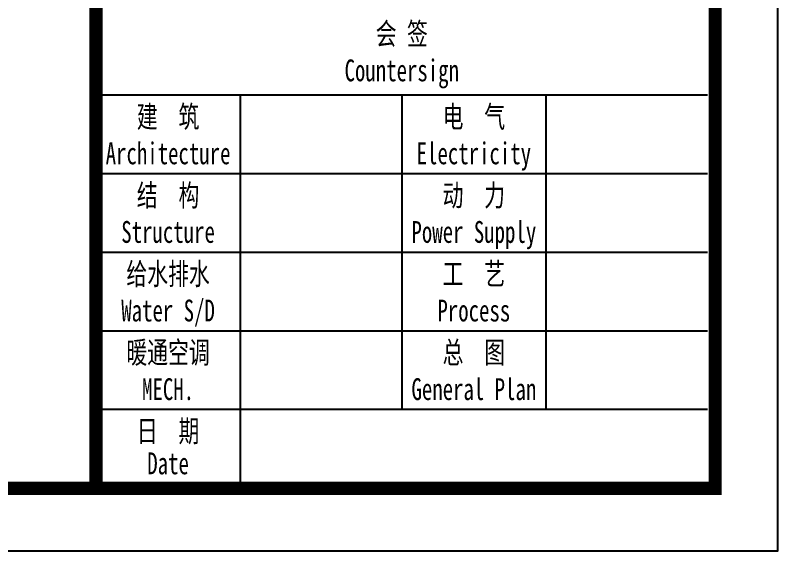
# Model space of a CAD drawing. Extents: x -33967 to 1773478, y -1022458 to -784650.
# Drawn here: x 854881 to 867071, y -1022458 to -1013893 of the extents above; entities that cross this region are included whole.
import ezdxf
from ezdxf.enums import TextEntityAlignment as Align

# ---------------------------------------------------------------- set-up
doc = ezdxf.new("R2010")
doc.units = 0
doc.header["$LTSCALE"] = 1000
doc.header["$MEASUREMENT"] = 0
doc.layers.add('PUB_TITLE', color=4, linetype='Continuous')
doc.styles.add('_gyy_title_ST', font='', dxfattribs={"width": 0.8})
doc.styles.get('_gyy_title_ST').set_extended_font_data('SimSun')

msp = doc.modelspace()

# ---------------------------------------------------------------- linework, layer by layer
at = {"layer": 'PUB_TITLE'}
for p, q in [((865948.9968370828, -1015173.214121015), (856172.0705870802, -1015173.214121015)), ((858476.6317745829, -1015173.214121015), (858476.6317745829, -1021458.380996015)), ((861060.5337120828, -1015173.214121015), (861060.5337120804, -1020201.347621015)), ((863365.0948995829, -1015173.214121015), (863365.0948995829, -1020201.347621015)), ((865948.9968370828, -1016430.247496015), (856172.0705870802, -1016430.247496015)), ((865948.9968370828, -1017687.280871015), (856172.0705870802, -1017687.280871015)), ((865948.9968370828, -1018944.314246015), (856172.0705870802, -1018944.314246015)), ((865948.9968370828, -1020201.347621015), (856172.0705870828, -1020201.347621015))]:
    msp.add_line(p, q, dxfattribs=at)
msp.add_lwpolyline([(783071.050587083, -1022458.380996015), (867071.050587083, -1022458.380996015), (867071.050587083, -963058.3809960149), (783071.050587083, -963058.3809960149)], close=True, dxfattribs=at)
at = {"layer": 'PUB_TITLE', "const_width": 212.121}
for points in [[(785891.3665870507, -1021458.380996015), (866071.050587083, -1021458.380996015), (866071.050587083, -964058.3809960149), (785891.3665870507, -964058.3809960149)], [(856172.0705870828, -964058.3809960149), (866071.050587083, -964058.3809960149), (866071.050587083, -1021458.380996015), (856172.0705870828, -1021458.380996015)]]:
    msp.add_lwpolyline(points, close=True, dxfattribs=at)

# ---------------------------------------------------------------- texts
at = {"layer": 'PUB_TITLE', "style": '_gyy_title_ST', "width": 0.7}
for s, p in [('会 签', (861060.5337120828, -1014363.125946015)), ('Countersign', (861060.5337120828, -1014949.740124258)), ('建  筑', (857324.3511808328, -1015689.994508515)), ('电  气', (862212.8143058328, -1015689.994508515)), ('Architecture', (857324.3511808328, -1016276.608686758)), ('Electricity', (862212.8143058328, -1016276.608686758)), ('结  构', (857324.3511808328, -1016947.027883515)), ('动  力', (862212.8143058328, -1016947.027883515)), ('Structure', (857324.3511808328, -1017533.637871496)), ('Power Supply', (862212.8143058328, -1017533.637871496)), ('给水排水', (857324.3511808328, -1018204.061258515)), ('工  艺', (862212.8143058328, -1018204.061258515)), ('Water S/D', (857324.3511808328, -1018790.675436758)), ('Process', (862212.8143058328, -1018790.675436758)), ('暖通空调', (857324.3511808328, -1019461.094633515)), ('总  图', (862212.8143058328, -1019461.094633515)), ('General Plan', (862212.8143058328, -1020047.707415006)), ('MECH.', (857324.3511808328, -1020047.707415006)), ('日  期', (857324.3511808328, -1020718.128008515)), ('Date', (857324.3511808328, -1021234.906999258))]:
    msp.add_text(s, height=349.1755882972742, dxfattribs=at).set_placement(p, align=Align.CENTER)

doc.saveas('drawing.dxf')
